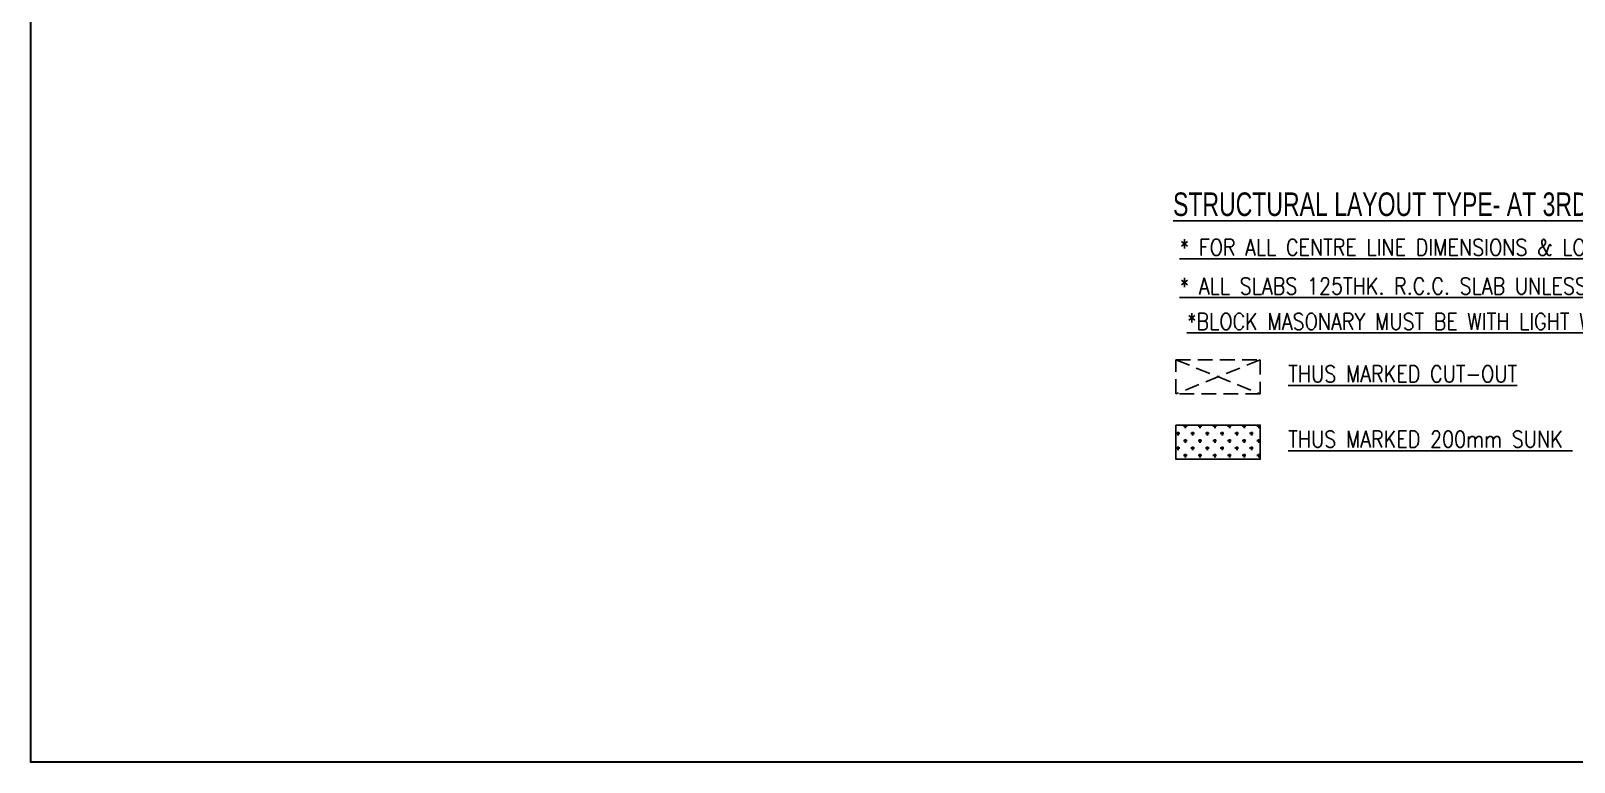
# Model space of a CAD drawing. Header units: millimetres. Extents: x 1078357 to 2594950, y -5122486 to -4636555.
# Drawn here: x 1346322 to 1372551, y -4686048 to -4673612 of the extents above; entities that cross this region are included whole.
import ezdxf

# ---------------------------------------------------------------- set-up
doc = ezdxf.new("R2010")
doc.units = ezdxf.units.MM
doc.linetypes.add('HIDDEN', pattern=[0.375, 0.25, -0.125])
doc.layers.add('Boundary', color=40, linetype='Continuous', lineweight=30)
doc.layers.add('HATCH', color=8, linetype='Continuous', lineweight=30)
for name, color, linetype in [('S TEXT', 7, 'Continuous'), ('S-CUTOUT', 8, 'HIDDEN'), ('S-LEGEND', 7, 'Continuous')]:
    doc.layers.add(name, color=color, linetype=linetype)
doc.styles.add('ROMANS', font='romans.shx', dxfattribs={"width": 0.85})
doc.styles.add('SANSSERIF', font='sas_____.pfb')

msp = doc.modelspace()

# ---------------------------------------------------------------- hatches: boundary and pattern name
at = {"layer": 'HATCH', "ltscale": 1000}
h = msp.add_hatch(dxfattribs=at)
h.set_pattern_fill('CROSS', color=8, scale=500, angle=180)
h.set_pattern_definition([(180, (2844598.24, -4083210.43), (-125, -125), [62.5, -187.5]), (270, (2844566.99, -4083179.18), (125, -125), [62.5, -187.5])])
h.paths.add_polyline_path([(1365782.4, -4680315.4), (1367218, -4680315.4), (1367218, -4680896.7), (1365782.4, -4680896.7)])

# ---------------------------------------------------------------- linework, layer by layer
at = {"layer": 'Boundary', "ltscale": 700, "elevation": 0}
msp.add_lwpolyline([(1346322.5, -4636994.1), (1453025, -4636994.1), (1453025, -4686048.4), (1346322.5, -4686048.4)], close=True, dxfattribs=at)
at = {"layer": 'S-CUTOUT', "ltscale": 1000}
for p, q in [((1365782.4, -4679205.8, 0.2), (1367218, -4679787.1, 0.2)), ((1367218, -4679205.8, 0.2), (1365782.4, -4679787.1, 0.2))]:
    msp.add_line(p, q, dxfattribs=at)
at = {"layer": 'S-CUTOUT', "ltscale": 1000, "elevation": 0.2}
msp.add_lwpolyline([(1365782.4, -4679205.8), (1367218, -4679205.8), (1367218, -4679787.1), (1365782.4, -4679787.1)], close=True, dxfattribs=at)
at = {"layer": 'S-LEGEND', "color": 1, "linetype": 'Continuous', "elevation": 0.2}
msp.add_lwpolyline([(1365782.4, -4680315.4), (1367218, -4680315.4), (1367218, -4680896.7), (1365782.4, -4680896.7)], close=True, dxfattribs=at)

# ---------------------------------------------------------------- texts
at = {"layer": 'S TEXT', "color": 1, "extrusion": (-1.33677e-08, 3.74197e-09, 1), "style": 'SANSSERIF', "width": 0.7}
msp.add_text('%%USTRUCTURAL LAYOUT TYPE- AT 3RD FLOOR ROOF SLAB LVL. (TOWER 1)', height=400, dxfattribs=at).set_placement((1365734.5, -4676760.5, 0.2))
at = {"layer": 'S-LEGEND', "color": 0, "linetype": 'Continuous', "style": 'ROMANS', "width": 0.85}
for s, p in [('%%U* FOR ALL CENTRE LINE DIMENSIONS & LOCATION REFER ARCH. DRG.', (1365846.6, -4677434.6, 0.2)), ('%%U* ALL SLABS 125THK. R.C.C. SLAB UNLESS OTHERWISE SPECIFIED.', (1365846.6, -4678093, 0.2)), ('%%UTHUS MARKED CUT-OUT', (1367693, -4679585.9, 0.2)), ('%%UTHUS MARKED 200mm SUNK ', (1367693, -4680695.5, 0.2))]:
    msp.add_text(s, height=280.28, dxfattribs=at).set_placement(p)
at = {"layer": 'S-LEGEND', "color": 0, "linetype": 'Continuous', "insert": (1365970, -4678787.8, 0.2), "char_height": 280.2804, "width": 26415.119, "attachment_point": 7, "style": 'ROMANS'}
msp.add_mtext('{\\L*BLOCK MASONARY MUST BE WITH LIGHT WEIGHT AERATED CONC. BLOCK DENSITY NOT MORE THAN 8.0KN/M\\fArial|b0|i0|c0|p34;\\l³}', dxfattribs=at)

doc.saveas('drawing.dxf')
